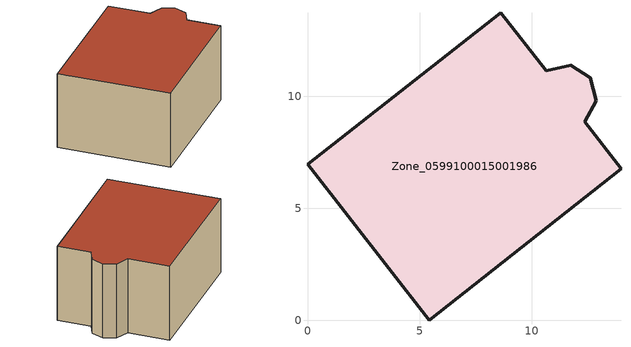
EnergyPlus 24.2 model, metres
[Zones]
Zone_0599100015001986
 floor ground (C_G): 8.63,13.73 10.64,11.14 11.74,11.38 12.62,10.82 12.88,9.8 12.36,8.86 13.99,6.77 5.43,0 0,6.97 z0.88
 wall outside (C_F): 12.62,10.82 11.74,11.38 10.64,11.14 8.63,13.73 0,6.97 5.43,0 13.99,6.77 12.36,8.86 12.88,9.8 12.62,10.82 z0.88:7.03
 roof outside (C_R): 13.99,6.77 12.36,8.86 12.88,9.8 12.62,10.82 11.74,11.38 10.64,11.14 8.63,13.73 0,6.97 5.43,0 z7.03
[BUILDING]
Pand.0599100015001986: North Axis=0; Terrain=City; Loads Convergence Tolerance Value=0.04; Temperature Convergence Tolerance Value=0.4; Solar Distribution=FullExterior; Maximum Number of Warmup Days=25; Minimum Number of Warmup Days=1
[Site:Location]
Rotterdam.The.Hague.AP_ZH_NLD Design_Conditions: Latitude=51.96; Longitude=4.45; Time Zone=1; Elevation=-4.5
[SITE:GROUNDTEMPERATURE:BUILDINGSURFACE]
18, 18, 18, 18, 18, 18, 18, 18, 18, 18, 18, 18
[MATERIAL] Thermal Absorptance=0.9; Solar Absorptance=0.7; Visible Absorptance=0.7
Name | Roughness | Thickness | Conductivity | Density | Specific Heat
G.TI.1975-1991 | MediumSmooth | 0.15 | 0.288461 | 540 | 1210
F.TI.1975-1991 | Rough | 0.3 | 0.230769 | 1920 | 840
R.TI.1975-1991 | MediumRough | 0.2 | 0.153846 | 1500 | 1000
[CONSTRUCTION]
C_G: G.TI.1975-1991
C_F: F.TI.1975-1991
C_R: R.TI.1975-1991
[ZONE]
Zone_0599100015001986: Type=1; Multiplier=1; Ceiling Height=Autocalculate; Volume=Autocalculate; Floor Area=autocalculate; Part of Total Floor Area=Yes
[ZONEINFILTRATION:DESIGNFLOWRATE]
Infil_Zone_0599100015001986: Zone or ZoneList or Space or SpaceList=Zone_0599100015001986; Schedule=AlwaysOn; Design Flow Rate Calculation Method=Flow/Area; Flow Rate per Floor Area=0.003; Constant Term Coefficient=1; Temperature Term Coefficient=0; Velocity Term Coefficient=0; Velocity Squared Term Coefficient=0
[HVACTEMPLATE:ZONE:IDEALLOADSAIRSYSTEM]
Zone_0599100015001986: Maximum Heating Supply Air Temperature=50; Minimum Cooling Supply Air Temperature=13; Maximum Heating Supply Air Humidity Ratio=0.0156; Minimum Cooling Supply Air Humidity Ratio=0.0077; Heating Limit=NoLimit; Cooling Limit=NoLimit; Dehumidification Control Type=ConstantSensibleHeatRatio; Cooling Sensible Heat Ratio=0.7; Dehumidification Setpoint=60; Humidification Control Type=None; Humidification Setpoint=30; Outdoor Air Method=None; Outdoor Air Flow Rate per Person=0.00944; Outdoor Air Flow Rate per Zone Floor Area=0; Outdoor Air Flow Rate per Zone=0; Demand Controlled Ventilation Type=None; Outdoor Air Economizer Type=NoEconomizer; Heat Recovery Type=None; Sensible Heat Recovery Effectiveness=0.7; Latent Heat Recovery Effectiveness=0.65
[ZONECONTROL:THERMOSTAT]
ThermostatControl_Zone_0599100015001986: Zone or ZoneList=Zone_0599100015001986; Control Type Schedule=DualSetpointControlType; Control 1=Thermostat_Zone_0599100015001986; Temperature Difference Between Cutout And Setpoint=0
[THERMOSTATSETPOINT:DUALSETPOINT]
Thermostat_Zone_0599100015001986: Heating Setpoint Temperature Schedule=HeatingSetpoint_Zone_0599100015001986; Cooling Setpoint Temperature Schedule=CoolingSetpoint_Zone_0599100015001986
[SCHEDULE:COMPACT]
HeatingSetpoint_Zone_0599100015001986: Through: 12/31, For: AllDays, Until: 24:00, 21
CoolingSetpoint_Zone_0599100015001986: Through: 12/31, For: AllDays, Until: 24:00, 24
DualSetpointControlType: Through: 12/31, For: AllDays, Until: 24:00, 4
AlwaysOn: Through: 12/31, For: AllDays, Until: 24:00, 1
